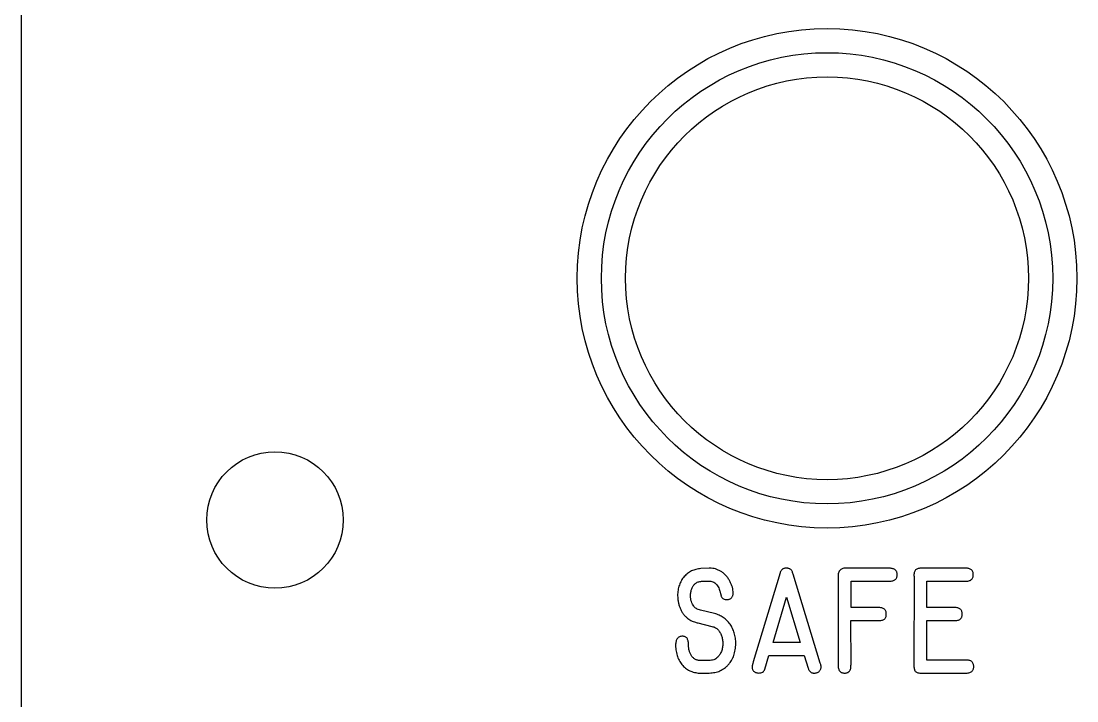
# Model space of a CAD drawing. Header units: inches. Extents: x -1.74 to 2.38, y 0.13 to 3.76.
# Drawn here: x -1.738 to -0.427, y 1.085 to 1.929 of the extents above; entities that cross this region are included whole.
import ezdxf

# ---------------------------------------------------------------- set-up
doc = ezdxf.new("R2010")
doc.units = ezdxf.units.IN
doc.header["$MEASUREMENT"] = 0

msp = doc.modelspace()

# ---------------------------------------------------------------- linework, layer by layer
at = {"color": 1, "linetype": 'Continuous', "lineweight": 25}
for p, q in [((-1.7375, 3.325), (-1.7375, 0.7)), ((-0.8838, 1.2501), (-0.8941, 1.2496)), ((-0.8828, 1.2501), (-0.8838, 1.2501)), ((-0.7957, 1.2446), (-0.829, 1.1338)), ((-0.66, 1.2501), (-0.713, 1.2501)), ((-0.5657, 1.2501), (-0.6195, 1.2501)), ((-0.8932, 1.234), (-0.8852, 1.2342)), ((-0.8852, 1.2342), (-0.8844, 1.2342)), ((-0.7459, 1.1325), (-0.7795, 1.2428)), ((-0.7238, 1.2393), (-0.7238, 1.1306)), ((-0.7077, 1.2013), (-0.7077, 1.2341)), ((-0.7077, 1.2341), (-0.66, 1.2341)), ((-0.6296, 1.2397), (-0.6297, 1.1307)), ((-0.6136, 1.2013), (-0.6136, 1.2341)), ((-0.6136, 1.2341), (-0.5663, 1.2341)), ((-0.8045, 1.1578), (-0.7877, 1.2141)), ((-0.7877, 1.2141), (-0.7709, 1.1578)), ((-0.8772, 1.1939), (-0.8945, 1.1982)), ((-0.6743, 1.2013), (-0.7077, 1.2013)), ((-0.5794, 1.2013), (-0.6136, 1.2013)), ((-0.8978, 1.1823), (-0.8806, 1.1779)), ((-0.7077, 1.1306), (-0.7078, 1.1852)), ((-0.7078, 1.1852), (-0.6747, 1.1852)), ((-0.6136, 1.1361), (-0.6136, 1.1852)), ((-0.6136, 1.1852), (-0.58, 1.1852)), ((-0.7709, 1.1578), (-0.8045, 1.1578)), ((-0.8147, 1.125), (-0.8096, 1.1418)), ((-0.8096, 1.1418), (-0.7658, 1.1418)), ((-0.7658, 1.1418), (-0.7609, 1.1259)), ((-0.8842, 1.1356), (-0.8939, 1.1356)), ((-0.5655, 1.1361), (-0.6136, 1.1361)), ((-0.8939, 1.1199), (-0.8836, 1.12)), ((-0.6197, 1.12), (-0.5663, 1.12))]:
    msp.add_line(p, q, dxfattribs=at)
for centre, radius in [((-0.7375, 1.61), 0.31), ((-0.7375, 1.61), 0.28), ((-0.7375, 1.61), 0.25), ((-1.4225, 1.31), 0.0847)]:
    msp.add_circle(centre, radius, dxfattribs=at)
for points, knots in [([(-0.8941, 1.2496), (-0.8951, 1.2496), (-0.8971, 1.2494), (-0.9001, 1.2488), (-0.903, 1.2479), (-0.9056, 1.2468), (-0.9082, 1.2454), (-0.9105, 1.2438), (-0.9127, 1.2419), (-0.9148, 1.2397), (-0.9167, 1.2374), (-0.9183, 1.2348), (-0.9197, 1.2321), (-0.9208, 1.2292), (-0.9217, 1.2261), (-0.9224, 1.2229), (-0.9228, 1.2196), (-0.9229, 1.2173), (-0.9229, 1.2161)], [0, 0, 0, 0, 0.063599, 0.12526, 0.18538, 0.243983, 0.302488, 0.360796, 0.420007, 0.48069, 0.542205, 0.603551, 0.665617, 0.728172, 0.793036, 0.85944, 0.927937, 1, 1, 1, 1]), ([(-0.858, 1.234), (-0.8587, 1.2352), (-0.8601, 1.2377), (-0.8628, 1.2409), (-0.8657, 1.2437), (-0.8689, 1.2461), (-0.8723, 1.248), (-0.8758, 1.2493), (-0.8793, 1.2501), (-0.8817, 1.2501), (-0.8828, 1.2501)], [0, 0, 0, 0, 0.137458, 0.270576, 0.400396, 0.529806, 0.655052, 0.773856, 0.888097, 1, 1, 1, 1]), ([(-0.7879, 1.2501), (-0.7884, 1.2501), (-0.7893, 1.2502), (-0.7907, 1.2499), (-0.7919, 1.2495), (-0.7929, 1.2489), (-0.7938, 1.2481), (-0.7946, 1.2471), (-0.7953, 1.2459), (-0.7956, 1.245), (-0.7957, 1.2446)], [0, 0, 0, 0, 0.140277, 0.266208, 0.385616, 0.501719, 0.616403, 0.733504, 0.862657, 1, 1, 1, 1]), ([(-0.7795, 1.2428), (-0.7797, 1.2434), (-0.7801, 1.2446), (-0.7809, 1.2463), (-0.7816, 1.2476), (-0.7826, 1.2486), (-0.7836, 1.2493), (-0.7849, 1.2499), (-0.7863, 1.2501), (-0.7874, 1.2501), (-0.7879, 1.2501)], [0, 0, 0, 0, 0.166404, 0.311216, 0.43486, 0.542061, 0.642693, 0.749722, 0.869047, 1, 1, 1, 1]), ([(-0.713, 1.2501), (-0.7138, 1.2502), (-0.7154, 1.2503), (-0.7177, 1.2499), (-0.7197, 1.2491), (-0.7213, 1.2479), (-0.7225, 1.2463), (-0.7233, 1.2443), (-0.7238, 1.2419), (-0.7238, 1.2402), (-0.7238, 1.2393)], [0, 0, 0, 0, 0.1431245, 0.2686953, 0.3825861, 0.4889262, 0.5974643, 0.7148543, 0.8477349, 1, 1, 1, 1]), ([(-0.6504, 1.2421), (-0.6505, 1.2427), (-0.6505, 1.2439), (-0.651, 1.2455), (-0.6518, 1.247), (-0.6529, 1.2481), (-0.6542, 1.249), (-0.6559, 1.2496), (-0.6579, 1.25), (-0.6593, 1.2501), (-0.66, 1.2501)], [0, 0, 0, 0, 0.13003, 0.248517, 0.359962, 0.467049, 0.580313, 0.703882, 0.842179, 1, 1, 1, 1]), ([(-0.6195, 1.2501), (-0.6204, 1.2501), (-0.6221, 1.2501), (-0.6244, 1.2497), (-0.6262, 1.2491), (-0.6277, 1.2481), (-0.6287, 1.2466), (-0.6294, 1.2447), (-0.6297, 1.2423), (-0.6297, 1.2406), (-0.6296, 1.2397)], [0, 0, 0, 0, 0.156515, 0.288815, 0.400161, 0.496933, 0.594087, 0.70696, 0.840349, 1, 1, 1, 1]), ([(-0.5561, 1.2422), (-0.5561, 1.2429), (-0.5561, 1.2441), (-0.5565, 1.2458), (-0.5572, 1.2472), (-0.5584, 1.2483), (-0.5597, 1.2492), (-0.5615, 1.2498), (-0.5635, 1.2502), (-0.5649, 1.2501), (-0.5657, 1.2501)], [0, 0, 0, 0, 0.1333853, 0.2503089, 0.358107, 0.4634549, 0.5754293, 0.6981536, 0.8392615, 1, 1, 1, 1]), ([(-0.9011, 1.2312), (-0.9006, 1.2316), (-0.8995, 1.2323), (-0.8975, 1.2331), (-0.8954, 1.2337), (-0.8939, 1.2339), (-0.8932, 1.234)], [0, 0, 0, 0, 0.216441, 0.47569, 0.745041, 1, 1, 1, 1]), ([(-0.8844, 1.2342), (-0.8835, 1.2341), (-0.8817, 1.2341), (-0.8791, 1.2333), (-0.8768, 1.2322), (-0.8749, 1.2305), (-0.8733, 1.2284), (-0.8718, 1.2258), (-0.8707, 1.2226), (-0.8701, 1.2203), (-0.8698, 1.219)], [0, 0, 0, 0, 0.123787, 0.235568, 0.342676, 0.449373, 0.562541, 0.690484, 0.835498, 1, 1, 1, 1]), ([(-0.8539, 1.2196), (-0.854, 1.2207), (-0.8541, 1.223), (-0.855, 1.2266), (-0.8562, 1.2303), (-0.8574, 1.2328), (-0.858, 1.234)], [0, 0, 0, 0, 0.214939, 0.463276, 0.729374, 1, 1, 1, 1]), ([(-0.66, 1.2341), (-0.6593, 1.2341), (-0.6579, 1.2341), (-0.6559, 1.2345), (-0.6542, 1.2351), (-0.6528, 1.236), (-0.6517, 1.2372), (-0.651, 1.2386), (-0.6505, 1.2403), (-0.6505, 1.2415), (-0.6504, 1.2421)], [0, 0, 0, 0, 0.159031, 0.298044, 0.420523, 0.533343, 0.640928, 0.750451, 0.867344, 1, 1, 1, 1]), ([(-0.5663, 1.2341), (-0.5655, 1.2341), (-0.5639, 1.2341), (-0.5618, 1.2344), (-0.56, 1.235), (-0.5585, 1.2359), (-0.5573, 1.2371), (-0.5566, 1.2386), (-0.5561, 1.2403), (-0.5561, 1.2416), (-0.5561, 1.2422)], [0, 0, 0, 0, 0.164402, 0.306467, 0.429517, 0.541148, 0.646987, 0.753272, 0.868951, 1, 1, 1, 1]), ([(-0.9069, 1.2159), (-0.9068, 1.2167), (-0.9068, 1.2183), (-0.9065, 1.2206), (-0.906, 1.2227), (-0.9053, 1.2247), (-0.9046, 1.2266), (-0.9036, 1.2283), (-0.9024, 1.2299), (-0.9015, 1.2308), (-0.9011, 1.2312)], [0, 0, 0, 0, 0.14467, 0.281732, 0.412518, 0.536257, 0.655113, 0.771766, 0.885976, 1, 1, 1, 1]), ([(-0.8698, 1.219), (-0.8697, 1.2186), (-0.8695, 1.2179), (-0.8692, 1.2169), (-0.8691, 1.2162), (-0.8689, 1.2157), (-0.8688, 1.2152), (-0.8687, 1.2148), (-0.8686, 1.2147)], [0, 0, 0, 0, 0.279618, 0.501191, 0.664745, 0.77035, 0.906346, 1, 1, 1, 1]), ([(-0.8617, 1.2112), (-0.8611, 1.2112), (-0.86, 1.2113), (-0.8584, 1.2118), (-0.857, 1.2125), (-0.8559, 1.2134), (-0.855, 1.2147), (-0.8544, 1.2161), (-0.854, 1.2178), (-0.8539, 1.219), (-0.8539, 1.2196)], [0, 0, 0, 0, 0.138667, 0.263739, 0.378057, 0.489609, 0.60054, 0.720713, 0.853118, 1, 1, 1, 1]), ([(-0.9229, 1.2161), (-0.9229, 1.2147), (-0.9227, 1.2118), (-0.9221, 1.2076), (-0.921, 1.2036), (-0.9195, 1.1997), (-0.9177, 1.1961), (-0.9155, 1.1928), (-0.913, 1.19), (-0.9111, 1.1884), (-0.9102, 1.1876)], [0, 0, 0, 0, 0.133571, 0.264959, 0.394137, 0.523815, 0.649748, 0.770668, 0.886282, 1, 1, 1, 1]), ([(-0.9029, 1.2029), (-0.9035, 1.2038), (-0.9047, 1.2057), (-0.906, 1.2089), (-0.9067, 1.2123), (-0.9068, 1.2147), (-0.9069, 1.2159)], [0, 0, 0, 0, 0.241779, 0.485314, 0.736914, 1, 1, 1, 1]), ([(-0.8686, 1.2147), (-0.8682, 1.2142), (-0.8675, 1.2131), (-0.8659, 1.2119), (-0.8639, 1.2113), (-0.8625, 1.2112), (-0.8617, 1.2112)], [0, 0, 0, 0, 0.240289, 0.47158, 0.720834, 1, 1, 1, 1]), ([(-0.8945, 1.1982), (-0.8954, 1.1984), (-0.8972, 1.1989), (-0.8996, 1.2), (-0.9015, 1.2012), (-0.9024, 1.2024), (-0.9029, 1.2029)], [0, 0, 0, 0, 0.299892, 0.562445, 0.792197, 1, 1, 1, 1]), ([(-0.8508, 1.1567), (-0.8508, 1.1578), (-0.8508, 1.1601), (-0.8512, 1.1635), (-0.8518, 1.1667), (-0.8526, 1.1698), (-0.8536, 1.1727), (-0.8548, 1.1755), (-0.8562, 1.1782), (-0.8578, 1.1807), (-0.8597, 1.1831), (-0.8617, 1.1853), (-0.8639, 1.1872), (-0.8662, 1.189), (-0.8687, 1.1905), (-0.8714, 1.1918), (-0.8742, 1.193), (-0.8762, 1.1936), (-0.8772, 1.1939)], [0, 0, 0, 0, 0.070617, 0.138716, 0.205111, 0.269113, 0.33206, 0.393976, 0.455559, 0.516498, 0.576974, 0.636245, 0.695556, 0.754527, 0.814244, 0.874532, 0.936315, 1, 1, 1, 1]), ([(-0.6747, 1.1852), (-0.6738, 1.1852), (-0.6721, 1.1853), (-0.6698, 1.1855), (-0.6679, 1.1861), (-0.6664, 1.1869), (-0.6652, 1.1881), (-0.6645, 1.1895), (-0.664, 1.1912), (-0.664, 1.1925), (-0.664, 1.1931)], [0, 0, 0, 0, 0.174473, 0.323749, 0.45023, 0.558082, 0.65622, 0.758387, 0.870022, 1, 1, 1, 1]), ([(-0.664, 1.1931), (-0.664, 1.1938), (-0.664, 1.1951), (-0.6644, 1.1968), (-0.6652, 1.1983), (-0.6664, 1.1995), (-0.6679, 1.2004), (-0.6698, 1.2009), (-0.6719, 1.2013), (-0.6735, 1.2013), (-0.6743, 1.2013)], [0, 0, 0, 0, 0.130278, 0.245659, 0.351244, 0.457675, 0.570162, 0.695317, 0.836446, 1, 1, 1, 1]), ([(-0.58, 1.1852), (-0.5792, 1.1852), (-0.5776, 1.1852), (-0.5755, 1.1855), (-0.5737, 1.1861), (-0.5722, 1.187), (-0.571, 1.1882), (-0.5703, 1.1896), (-0.5698, 1.1913), (-0.5698, 1.1925), (-0.5698, 1.1931)], [0, 0, 0, 0, 0.16619, 0.310004, 0.433948, 0.54598, 0.651759, 0.757689, 0.871121, 1, 1, 1, 1]), ([(-0.5698, 1.1931), (-0.5698, 1.1938), (-0.5699, 1.195), (-0.5703, 1.1967), (-0.571, 1.1982), (-0.5721, 1.1994), (-0.5735, 1.2003), (-0.5752, 1.2009), (-0.5772, 1.2013), (-0.5786, 1.2013), (-0.5794, 1.2013)], [0, 0, 0, 0, 0.135055, 0.254011, 0.363245, 0.469717, 0.581371, 0.704414, 0.841614, 1, 1, 1, 1]), ([(-0.9102, 1.1876), (-0.9094, 1.187), (-0.9077, 1.1859), (-0.9049, 1.1845), (-0.9016, 1.1833), (-0.8992, 1.1826), (-0.8978, 1.1823)], [0, 0, 0, 0, 0.219025, 0.441371, 0.691247, 1, 1, 1, 1]), ([(-0.8806, 1.1779), (-0.8798, 1.1777), (-0.8782, 1.1773), (-0.8761, 1.1764), (-0.8743, 1.1754), (-0.8734, 1.1744), (-0.873, 1.174)], [0, 0, 0, 0, 0.2947965, 0.556957, 0.7906501, 1, 1, 1, 1]), ([(-0.873, 1.174), (-0.8725, 1.1735), (-0.8716, 1.1724), (-0.8704, 1.1706), (-0.8693, 1.1685), (-0.8684, 1.1664), (-0.8677, 1.164), (-0.8672, 1.1616), (-0.8669, 1.1592), (-0.8668, 1.1575), (-0.8668, 1.1567)], [0, 0, 0, 0, 0.1129979, 0.2301589, 0.3491858, 0.4759276, 0.6048, 0.735734, 0.8660711, 1, 1, 1, 1]), ([(-0.9169, 1.1657), (-0.9175, 1.1657), (-0.9188, 1.1656), (-0.9205, 1.165), (-0.9221, 1.1641), (-0.9233, 1.1628), (-0.9242, 1.1612), (-0.9249, 1.1592), (-0.9254, 1.157), (-0.9254, 1.1554), (-0.9255, 1.1545)], [0, 0, 0, 0, 0.125243, 0.237478, 0.345829, 0.455006, 0.568829, 0.695124, 0.838162, 1, 1, 1, 1]), ([(-0.9255, 1.1545), (-0.9254, 1.1532), (-0.9253, 1.1508), (-0.9249, 1.1471), (-0.9241, 1.1437), (-0.9232, 1.1404), (-0.9219, 1.1374), (-0.9204, 1.1345), (-0.9186, 1.1319), (-0.9166, 1.1294), (-0.9143, 1.1272), (-0.9119, 1.1252), (-0.9093, 1.1236), (-0.9065, 1.1223), (-0.9036, 1.1212), (-0.9005, 1.1205), (-0.8972, 1.12), (-0.895, 1.1199), (-0.8939, 1.1199)], [0, 0, 0, 0, 0.072749, 0.141636, 0.208239, 0.272776, 0.335244, 0.396151, 0.457048, 0.517822, 0.578329, 0.636909, 0.695437, 0.753444, 0.812342, 0.872774, 0.934803, 1, 1, 1, 1]), ([(-0.9094, 1.1557), (-0.9094, 1.1565), (-0.9094, 1.158), (-0.9098, 1.16), (-0.9104, 1.1618), (-0.9111, 1.1632), (-0.9122, 1.1644), (-0.9136, 1.1652), (-0.9152, 1.1656), (-0.9163, 1.1657), (-0.9169, 1.1657)], [0, 0, 0, 0, 0.164761, 0.309564, 0.437545, 0.551228, 0.657873, 0.764703, 0.876431, 1, 1, 1, 1]), ([(-0.8939, 1.1356), (-0.8944, 1.1356), (-0.8955, 1.1356), (-0.8971, 1.1357), (-0.8986, 1.136), (-0.9001, 1.1365), (-0.9015, 1.1373), (-0.9027, 1.1382), (-0.904, 1.1393), (-0.9055, 1.1411), (-0.9071, 1.1437), (-0.9085, 1.1473), (-0.9093, 1.1514), (-0.9094, 1.1542), (-0.9094, 1.1557)], [0, 0, 0, 0, 0.057894, 0.11299, 0.166318, 0.219393, 0.27383, 0.328593, 0.385562, 0.446769, 0.572846, 0.703691, 0.845727, 1, 1, 1, 1]), ([(-0.8836, 1.12), (-0.8824, 1.1201), (-0.8801, 1.1202), (-0.8767, 1.1208), (-0.8734, 1.1216), (-0.8704, 1.1227), (-0.8675, 1.1242), (-0.8648, 1.126), (-0.8623, 1.128), (-0.86, 1.1304), (-0.8578, 1.1329), (-0.856, 1.1357), (-0.8544, 1.1388), (-0.8531, 1.1419), (-0.8521, 1.1453), (-0.8514, 1.149), (-0.8509, 1.1528), (-0.8508, 1.1554), (-0.8508, 1.1567)], [0, 0, 0, 0, 0.065201, 0.127599, 0.188141, 0.24729, 0.305633, 0.363615, 0.422409, 0.482331, 0.543292, 0.603687, 0.665019, 0.727203, 0.791546, 0.858124, 0.927496, 1, 1, 1, 1]), ([(-0.8668, 1.1567), (-0.8668, 1.1558), (-0.8668, 1.1541), (-0.8672, 1.1516), (-0.8678, 1.1492), (-0.8686, 1.1468), (-0.8696, 1.1446), (-0.8707, 1.1426), (-0.8721, 1.1408), (-0.8731, 1.1397), (-0.8736, 1.1392)], [0, 0, 0, 0, 0.135094, 0.265594, 0.395125, 0.52363, 0.64905, 0.769329, 0.885817, 1, 1, 1, 1]), ([(-0.8736, 1.1392), (-0.8743, 1.1386), (-0.8756, 1.1375), (-0.8781, 1.1364), (-0.881, 1.1358), (-0.8831, 1.1357), (-0.8842, 1.1356)], [0, 0, 0, 0, 0.223771, 0.456991, 0.712825, 1, 1, 1, 1]), ([(-0.829, 1.1338), (-0.8291, 1.1333), (-0.8294, 1.1324), (-0.8298, 1.1311), (-0.83, 1.1301), (-0.8303, 1.1291), (-0.8305, 1.1281), (-0.8305, 1.1274), (-0.8305, 1.1271)], [0, 0, 0, 0, 0.227006, 0.421876, 0.573151, 0.686859, 0.861155, 1, 1, 1, 1]), ([(-0.8305, 1.1271), (-0.8305, 1.1266), (-0.8304, 1.1256), (-0.8299, 1.1243), (-0.8292, 1.1231), (-0.8281, 1.122), (-0.8269, 1.1212), (-0.8255, 1.1205), (-0.824, 1.1202), (-0.8229, 1.1201), (-0.8223, 1.12)], [0, 0, 0, 0, 0.123315, 0.241058, 0.357426, 0.480696, 0.604213, 0.731732, 0.860291, 1, 1, 1, 1]), ([(-0.7531, 1.12), (-0.7525, 1.1201), (-0.7514, 1.1201), (-0.7499, 1.1205), (-0.7484, 1.1212), (-0.7472, 1.1221), (-0.7462, 1.1232), (-0.7455, 1.1245), (-0.745, 1.1259), (-0.7449, 1.127), (-0.7449, 1.1275)], [0, 0, 0, 0, 0.139395, 0.266448, 0.391794, 0.513871, 0.631533, 0.749899, 0.869464, 1, 1, 1, 1]), ([(-0.7449, 1.1275), (-0.7449, 1.1278), (-0.7449, 1.1285), (-0.7451, 1.1296), (-0.7454, 1.131), (-0.7457, 1.1319), (-0.7459, 1.1325)], [0, 0, 0, 0, 0.204595, 0.405279, 0.650351, 1, 1, 1, 1]), ([(-0.7238, 1.1306), (-0.7238, 1.1297), (-0.7238, 1.1281), (-0.7234, 1.1258), (-0.7228, 1.1239), (-0.7219, 1.1224), (-0.7207, 1.1213), (-0.7193, 1.1205), (-0.7176, 1.1201), (-0.7163, 1.1201), (-0.7157, 1.12)], [0, 0, 0, 0, 0.170936, 0.320075, 0.444605, 0.554426, 0.655949, 0.758896, 0.8727, 1, 1, 1, 1]), ([(-0.7157, 1.12), (-0.715, 1.12), (-0.7138, 1.1201), (-0.7121, 1.1205), (-0.7107, 1.1213), (-0.7095, 1.1224), (-0.7087, 1.1239), (-0.7081, 1.1257), (-0.7078, 1.128), (-0.7078, 1.1297), (-0.7077, 1.1306)], [0, 0, 0, 0, 0.126217, 0.239489, 0.340639, 0.44025, 0.547352, 0.673923, 0.823816, 1, 1, 1, 1]), ([(-0.6297, 1.1307), (-0.6297, 1.1297), (-0.6297, 1.128), (-0.6295, 1.1256), (-0.6289, 1.1237), (-0.628, 1.1222), (-0.6265, 1.1211), (-0.6246, 1.1204), (-0.6223, 1.12), (-0.6206, 1.12), (-0.6197, 1.12)], [0, 0, 0, 0, 0.160056, 0.294477, 0.40802, 0.502248, 0.59757, 0.708199, 0.842137, 1, 1, 1, 1]), ([(-0.5663, 1.12), (-0.5654, 1.12), (-0.5638, 1.12), (-0.5615, 1.1204), (-0.5596, 1.121), (-0.558, 1.1218), (-0.5568, 1.123), (-0.556, 1.1244), (-0.5555, 1.1261), (-0.5555, 1.1273), (-0.5555, 1.128)], [0, 0, 0, 0, 0.170088, 0.316353, 0.443131, 0.556205, 0.661053, 0.765276, 0.875408, 1, 1, 1, 1]), ([(-0.5555, 1.128), (-0.5555, 1.1286), (-0.5555, 1.1299), (-0.556, 1.1316), (-0.5568, 1.1331), (-0.5579, 1.1343), (-0.5593, 1.1352), (-0.5611, 1.1358), (-0.5632, 1.1361), (-0.5647, 1.1361), (-0.5655, 1.1361)], [0, 0, 0, 0, 0.132715, 0.249864, 0.3575, 0.463389, 0.574824, 0.698818, 0.838949, 1, 1, 1, 1]), ([(-0.8223, 1.12), (-0.8214, 1.1201), (-0.8197, 1.1201), (-0.8174, 1.1211), (-0.8156, 1.1227), (-0.815, 1.1242), (-0.8147, 1.125)], [0, 0, 0, 0, 0.27584, 0.51396, 0.746875, 1, 1, 1, 1]), ([(-0.7609, 1.1259), (-0.7608, 1.1254), (-0.7605, 1.1245), (-0.7598, 1.1233), (-0.7591, 1.1222), (-0.7581, 1.1214), (-0.7571, 1.1207), (-0.7559, 1.1203), (-0.7545, 1.12), (-0.7536, 1.12), (-0.7531, 1.12)], [0, 0, 0, 0, 0.141702, 0.270488, 0.391455, 0.505507, 0.620563, 0.73926, 0.862568, 1, 1, 1, 1])]:
    msp.add_open_spline(points, degree=3, knots=knots, dxfattribs=at)

doc.saveas('drawing.dxf')
